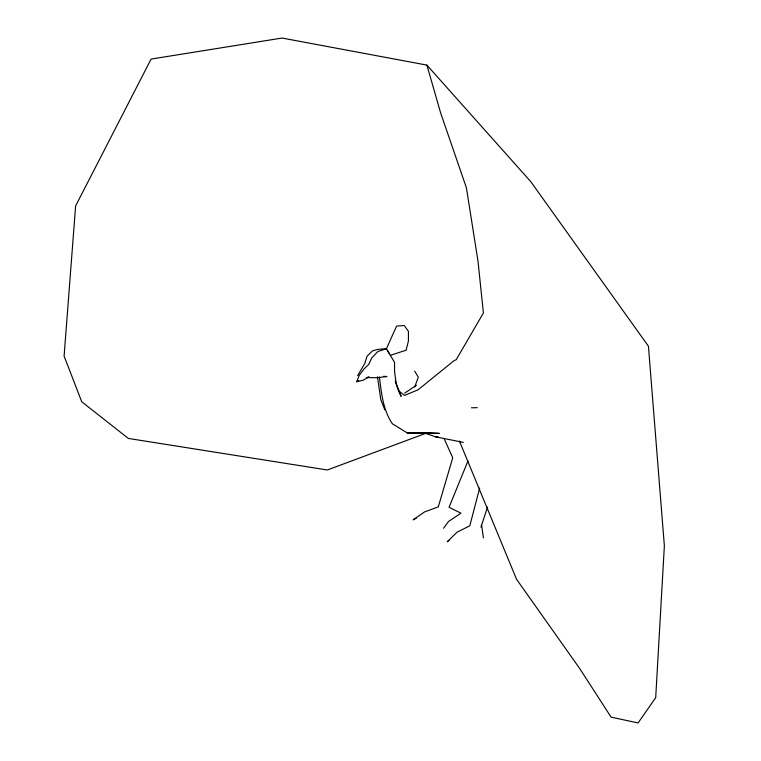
<?xml version="1.0" encoding="UTF-8"?>
<svg xmlns="http://www.w3.org/2000/svg" width="761" height="761" viewBox="0 0 761 761"><rect width="100%" height="100%" fill="white"/><g stroke="black" fill="none" stroke-linecap="round" stroke-linejoin="round"><path stroke-width="1.14" d="M479.649 488.086L469.813 525.794L457 532.215L447.192 541.813L449.009 540.32M480.933 527.097L487.601 506.997M414.707 386.93L418.312 377.123L414.631 371.092M368.619 377.075L363.263 380.186L356.7 381.727L359.192 375.401L364.11 368.857L368.628 364.557L371.701 358.012L377.846 351.553L386.417 348.719L396.595 326.098L404.243 325.489L408.429 331.396L408.429 341.023L406.117 350.174L390.288 355.397M467.977 460.947L449.057 507.292L460.957 513.19L448.476 521.513L443.539 528.248M357.651 375.573L364.852 363.387L366.973 356.253L372.51 350.831L377.789 349.385L386.417 348.719L394.54 362.312L394.55 371.863L396.253 383.544L401.152 396.386L398.231 390.422L404.5 395.416L418.093 389.794L454.231 360.505L456.172 359.763L483.397 312.98L478.032 261.394L466.407 187.786L440.714 113.189L426.892 65.104L282.084 38.05L151.097 59.073L75.624 205.936L64.095 356.091L81.722 401.741L128.371 438.441L327.325 469.984L425.665 433.38M404.719 393.076L416.467 385.228M416.277 518.26L413.118 519.82L424.552 511.934L438.279 506.893L452.728 457.827L444.034 438.431M356.7 381.727L358.754 380.795M367.049 377.399L369.247 377.085M417.304 432.619L407.03 432.819L392.324 423.725C383.03 409.779 381.413 393.18 379.416 377.018M471.401 407.782L477.28 407.677M423.011 432.514L435.606 436.833L437.984 436.824M367.03 377.57L376.724 377.732L386.959 376.562L383.658 376.295M422.526 433.085L407.03 432.819L439.259 433.38L425.332 432.638M435.606 436.833L463.344 442.388M426.892 65.104L530.75 181.613L648.429 346.207L664.363 545.846L655.706 697.656L638.089 722.95L611.093 717.138L579.834 668.729L516.519 579.216L459.425 441.047M387.33 350.298L389.252 353.608M384.838 409.818L380.823 399.782L377.466 376.809M395.235 381.071L397.898 389.375M483.425 537.818L481.608 525.109"/></g></svg>
